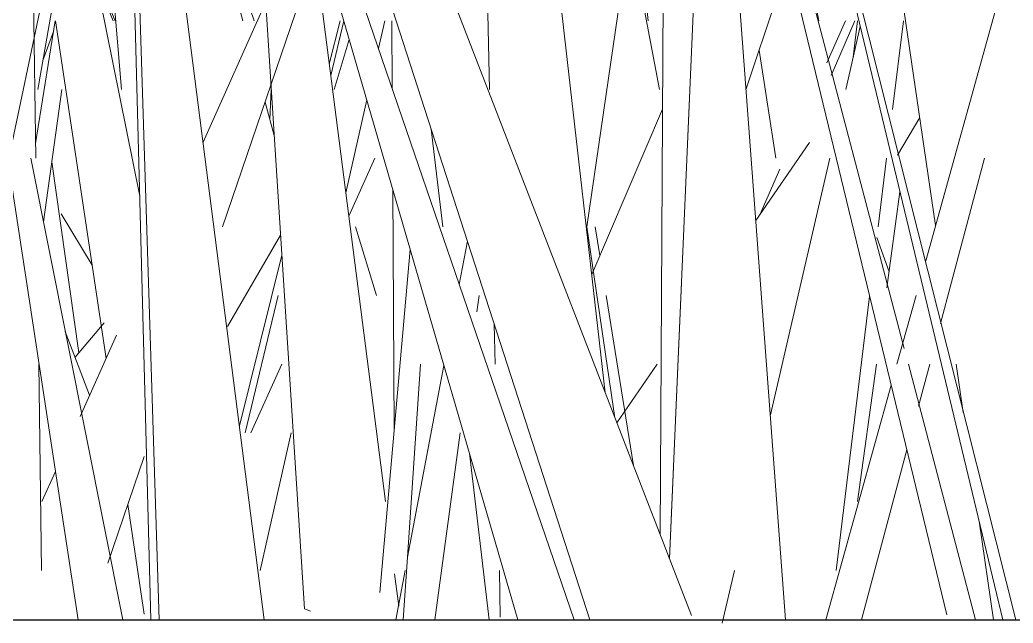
# Model space of a CAD drawing. Header units: millimetres. Extents: x -9575 to 27274, y -4387 to 11354.
# Drawn here: x -5550.96 to -5511.07, y 3047.87 to 3072.1 of the extents above; entities that cross this region are included whole.
import ezdxf

# ---------------------------------------------------------------- set-up
doc = ezdxf.new("R2010")
doc.units = ezdxf.units.MM
doc.layers.add('G-IMPT', color=8, linetype='Continuous', lineweight=9)

# ---------------------------------------------------------------- blocks, each defined once
blk = doc.blocks.new('Grass Array - 25_dwg-V51-North')
at = {"layer": 'G-IMPT'}
for p, q in [((-5549.06, 3112.972), (-5528.068, 3048)), ((-5523.995, 3048.185), (-5549.06, 3112.972)), ((-5532.1, 3069.306), (-5532.809, 3103.884)), ((-5520.055, 3103.77), (-5514.188, 3063.849)), ((-5523.995, 3048.185), (-5544.634, 3101.532)), ((-5531.66, 3093.855), (-5527.451, 3057.116)), ((-5524.572, 3092.954), (-5513.74, 3048.206)), ((-5545.699, 3048), (-5546.863, 3092.631)), ((-5510.961, 3048), (-5522.232, 3092.733)), ((-5543.538, 3091.328), (-5530.963, 3048)), ((-5528.698, 3048), (-5543.538, 3091.328)), ((-5515.444, 3058.901), (-5523.964, 3091.377)), ((-5524.729, 3087.492), (-5528.193, 3063.788)), ((-5541.999, 3072.065), (-5545.964, 3086.644)), ((-5541.912, 3085.724), (-5539.535, 3048.452)), ((-5520.21, 3048), (-5523.029, 3085.859)), ((-5551.428, 3066.418), (-5547.441, 3085.376)), ((-5525.252, 3051.433), (-5525.064, 3085.197)), ((-5545.839, 3084.642), (-5541.143, 3048)), ((-5520.33, 3084.81), (-5511.489, 3048)), ((-5528.698, 3048), (-5540.872, 3083.545)), ((-5549.774, 3083.1), (-5546.143, 3065.026)), ((-5545.36, 3048), (-5546.474, 3083.1)), ((-5524.877, 3050.463), (-5523.455, 3082.954)), ((-5550.317, 3066.547), (-5550.541, 3082.344)), ((-5546.881, 3069.306), (-5547.667, 3079.001)), ((-5548.617, 3078.612), (-5550.233, 3069.306)), ((-5514.585, 3062.423), (-5510.371, 3077.582)), ((-5539.312, 3076.768), (-5543.603, 3067.191)), ((-5523.729, 3076.698), (-5524.876, 3050.46)), ((-5541.545, 3072.065), (-5542.626, 3075.179)), ((-5542.819, 3063.788), (-5539.054, 3074.823)), ((-5536.281, 3052.752), (-5539.093, 3074.71)), ((-5525.274, 3069.306), (-5526.312, 3074.823)), ((-5525.274, 3069.306), (-5526.312, 3074.823)), ((-5519.396, 3074.823), (-5518.877, 3072.065)), ((-5520.09, 3074.44), (-5521.798, 3069.327)), ((-5547.131, 3072.065), (-5547.964, 3074.089)), ((-5547.901, 3073.776), (-5547.217, 3072.065)), ((-5525.725, 3072.065), (-5525.885, 3073.512)), ((-5549.534, 3072.065), (-5550.326, 3067.139)), ((-5547.497, 3058.5), (-5549.521, 3072.065)), ((-5538.1, 3072.065), (-5538.532, 3070.328)), ((-5538.472, 3069.865), (-5537.946, 3072.06)), ((-5536.557, 3070.946), (-5536.304, 3072.065)), ((-5536.006, 3069.338), (-5536.022, 3072.065)), ((-5518.553, 3070.376), (-5517.808, 3072.065)), ((-5517.435, 3072.065), (-5518.384, 3069.866)), ((-5517.798, 3069.306), (-5517.213, 3071.833)), ((-5517.496, 3070.609), (-5517.322, 3072.065)), ((-5515.481, 3072.065), (-5515.918, 3068.497)), ((-5549.603, 3071.637), (-5550.031, 3070.467)), ((-5537.731, 3071.319), (-5538.335, 3069.306)), ((-5521.277, 3070.888), (-5520.598, 3066.547)), ((-5550.014, 3063.995), (-5549.271, 3069.306)), ((-5540.872, 3069.306), (-5540.925, 3068.094)), ((-5540.747, 3067.462), (-5541.11, 3068.797)), ((-5537.87, 3065.157), (-5537.024, 3068.885)), ((-5527.996, 3061.876), (-5525.157, 3068.512)), ((-5514.825, 3068.185), (-5515.713, 3066.669)), ((-5534.437, 3067.71), (-5533.976, 3063.788)), ((-5521.405, 3064.045), (-5519.256, 3067.173)), ((-5551.428, 3066.418), (-5548.618, 3048)), ((-5546.825, 3048), (-5550.522, 3066.547)), ((-5548.595, 3058.735), (-5549.677, 3066.399)), ((-5537.75, 3064.224), (-5536.702, 3066.547)), ((-5520.823, 3056.235), (-5518.437, 3066.547)), ((-5516.156, 3066.547), (-5516.494, 3063.788)), ((-5513.991, 3059.903), (-5512.222, 3066.547)), ((-5521.247, 3064.274), (-5520.44, 3066.103)), ((-5535.928, 3055.591), (-5535.983, 3065.297)), ((-5515.619, 3065.196), (-5516.146, 3061.344)), ((-5548.057, 3062.254), (-5549.302, 3064.309)), ((-5536.638, 3061.029), (-5537.485, 3063.788)), ((-5528.194, 3063.788), (-5527.065, 3056.119)), ((-5527.67, 3062.637), (-5527.854, 3063.788)), ((-5540.492, 3063.458), (-5542.626, 3059.792)), ((-5533.312, 3061.471), (-5532.982, 3063.208)), ((-5516.547, 3063.356), (-5516.058, 3061.983)), ((-5540.44, 3062.649), (-5542.143, 3055.8)), ((-5535.283, 3062.883), (-5536.502, 3049.099)), ((-5541.913, 3055.511), (-5540.591, 3061.029)), ((-5532.52, 3061.029), (-5532.61, 3060.372)), ((-5526.322, 3054.198), (-5527.413, 3061.029)), ((-5516.836, 3060.993), (-5518.181, 3049.993)), ((-5515.739, 3058.27), (-5514.972, 3061.029)), ((-5548.743, 3058.561), (-5547.569, 3059.936)), ((-5531.874, 3058.27), (-5531.907, 3059.881)), ((-5548.158, 3057.025), (-5549.136, 3059.591)), ((-5547.074, 3059.445), (-5548.541, 3056.169)), ((-5550.083, 3049.993), (-5550.2, 3058.27)), ((-5541.681, 3055.511), (-5540.436, 3058.27)), ((-5535.391, 3050.518), (-5534.874, 3058.27)), ((-5535.391, 3050.518), (-5533.929, 3058.219)), ((-5526.988, 3055.919), (-5525.373, 3058.27)), ((-5516.566, 3058.27), (-5517.32, 3052.752)), ((-5512.584, 3048), (-5515.278, 3058.27)), ((-5514.876, 3056.581), (-5514.426, 3058.27)), ((-5513.368, 3058.27), (-5513.084, 3056.338)), ((-5518.593, 3048), (-5515.973, 3057.428)), ((-5541.308, 3049.993), (-5540.057, 3055.511)), ((-5533.275, 3055.511), (-5534.301, 3048)), ((-5532.908, 3054.7), (-5532.12, 3048)), ((-5517.161, 3048), (-5515.343, 3054.827)), ((-5547.428, 3050.282), (-5545.964, 3054.57)), ((-5549.528, 3053.966), (-5550.072, 3052.752)), ((-5545.964, 3048.228), (-5546.623, 3052.641)), ((-5512.441, 3051.963), (-5511.859, 3048)), ((-5535.391, 3050.518), (-5535.564, 3048)), ((-5535.743, 3048.55), (-5535.91, 3049.855)), ((-5535.488, 3049.993), (-5535.86, 3048)), ((-5531.666, 3048.107), (-5531.704, 3049.993)), ((-5522.759, 3047.872), (-5522.268, 3049.993)), ((-5539.288, 3048.347), (-5539.535, 3048.452))]:
    blk.add_line(p, q, dxfattribs=at)
blk = doc.blocks.new('Grass Array - Grass Array-V52-North')
blk.add_blockref('Grass Array - 25_dwg-V51-North', (0, 0))

msp = doc.modelspace()

# ---------------------------------------------------------------- linework, layer by layer
msp.add_line((-5839.745, 3048), (-5040.568, 3048))

# ---------------------------------------------------------------- block references
msp.add_blockref('Grass Array - Grass Array-V52-North', (0, 0))

doc.saveas('drawing.dxf')
